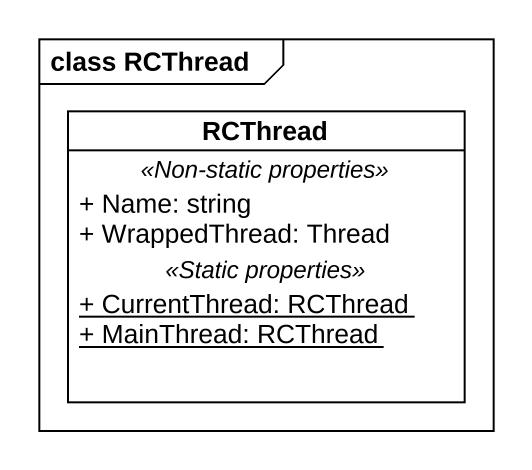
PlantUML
@startuml
mainframe class RCThread
hide circle
hide empty members
skinparam classAttributeIconSize 0
class RCThread {
  .. <<Non-static properties>> ..
  + Name: string
  + WrappedThread: Thread
  .. <<Static properties>> ..
  {static} + CurrentThread: RCThread
  {static} + MainThread: RCThread
}
@enduml
